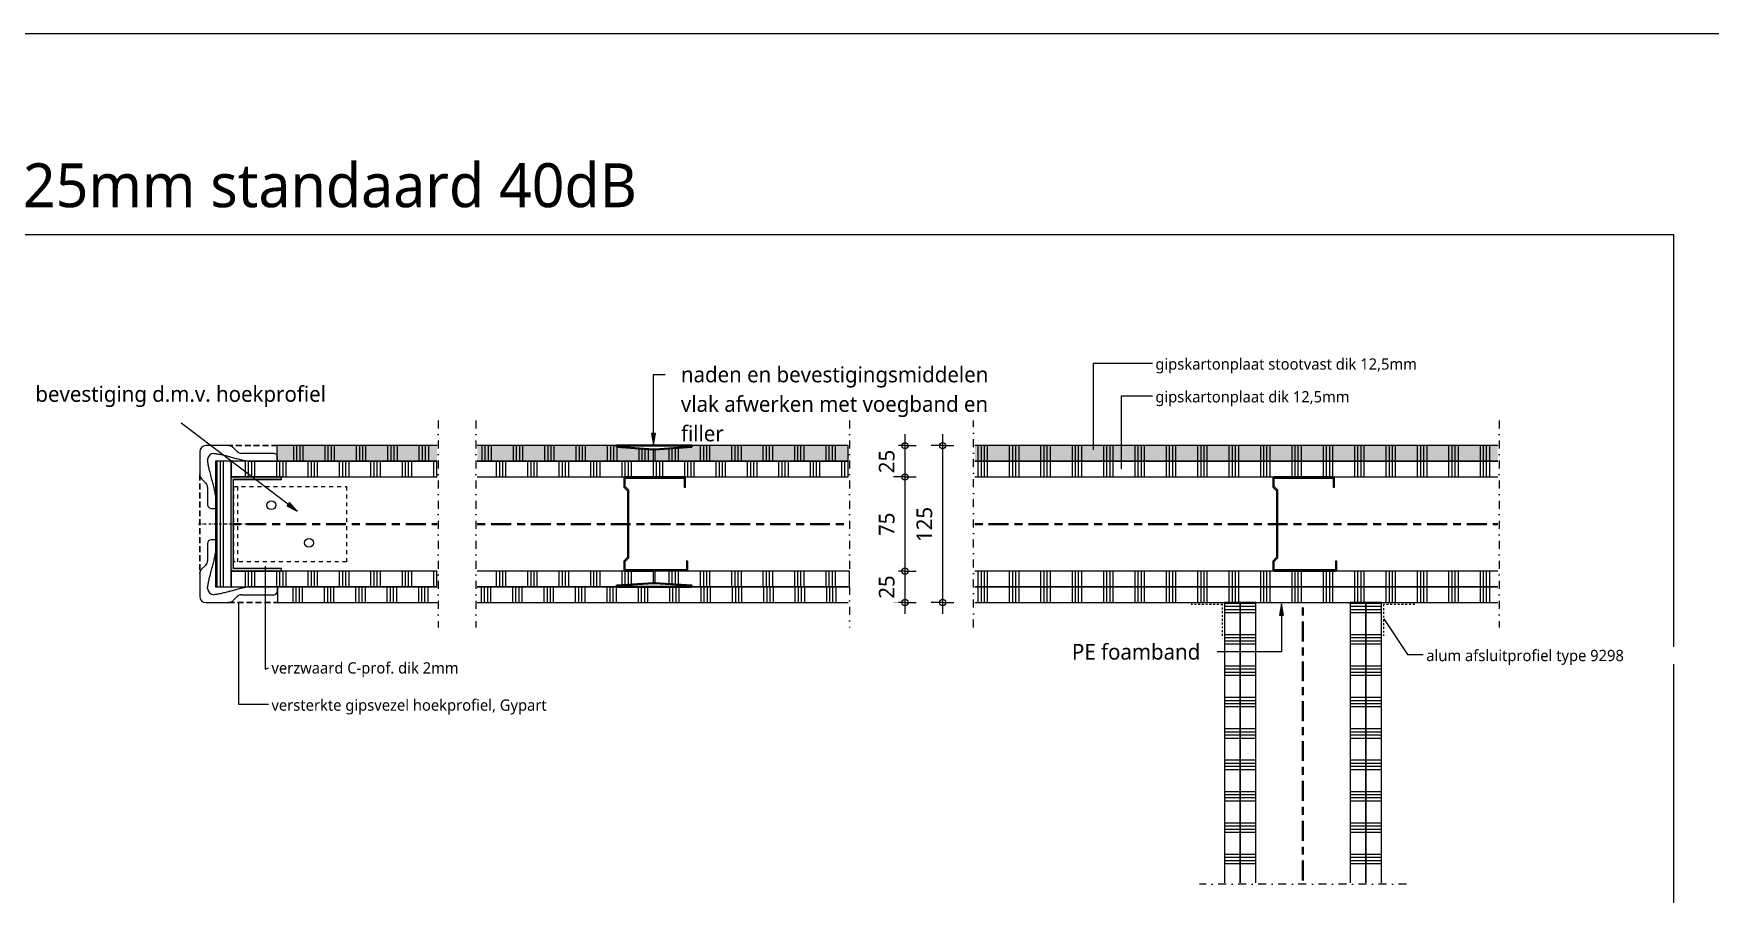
# Model space of a CAD drawing. Header units: millimetres. Extents: x -617 to 12931, y -7813 to -1363.
# Drawn here: x 154 to 1490, y -2049 to -1363 of the extents above; entities that cross this region are included whole.
import ezdxf

# ---------------------------------------------------------------- set-up
doc = ezdxf.new("R2010")
doc.units = ezdxf.units.MM
for name, pattern in [('Center', [31.75, 6.35, -4.7625, 15.875, -4.7625]), ('Dash', [6.35, 3.175, -3.175]), ('Dash dot', [15.875, 6.35, -4.7625, 0, -4.7625]), ('Hidden', [7.14375, 4.7625, -2.38125]), ('Streep 1_5', [3, 1.5, -1.5]), ('Streep-stip _ detail', [4, 2, -1, 0, -1])]:
    doc.linetypes.add(name, pattern=pattern)
for name, color, linetype, lineweight in [('A-ANNO-DIMS', 211, 'Continuous', 13), ('A-ANNO-DIMS-5', 211, 'Continuous', 13), ('A-ANNO-IDEN', 131, 'Continuous', 18), ('A-DETL', 90, 'Continuous', 13), ('A-DETL-CNTR', 5, 'Center', 35), ('A-DETL-GENF', 92, 'Continuous', 18), ('A-DETL-HDLN', 90, 'Hidden', 25), ('G-ANNO-TEXT', 231, 'Continuous', 13)]:
    doc.layers.add(name, color=color, linetype=linetype, lineweight=lineweight)
doc.styles.add('Segoe UI_2', font='segoeui.ttf', dxfattribs={"height": 9})
doc.styles.add('Segoe UI_3', font='segoeui.ttf', dxfattribs={"height": 12.5})
doc.styles.add('Segoe UI_6', font='segoeui.ttf', dxfattribs={"height": 35})
doc.dimstyles.new('2_5_mm', dxfattribs={"dimscale": 304.8, "dimtxt": 13.092049, "dimasz": 0.016404, "dimexe": 0.029528, "dimexo": 0.0625, "dimgap": 0.014764, "dimtad": 1, "dimdec": 0, "dimzin": 0, "dimdsep": 46, "dimtxsty": 'Segoe UI_3', "dimblk1": 'DOTBLANK', "dimblk2": 'DOTBLANK', "dimsah": 1, "dimcen": 0.09, "dimdle": 0.029528, "dimazin": 0, "dimtfac": 1, "dimtdec": 4, "dimtix": 1, "dimtmove": 0, "dimatfit": 3, "dimfxl": 0.029528, "dimfxlon": 1, "dimtvp": 1, "dimtfill": 1, "dimtolj": 1, "dimtzin": 0, "dimarcsym": 2})

# ---------------------------------------------------------------- blocks, each defined once
blk = doc.blocks.new('40  gipsplaat - D12_5-2957433-22_1 Principedetails metalstud')
at = {"layer": 'A-DETL-GENF', "lineweight": 13}
h = blk.add_hatch(dxfattribs=at)
h.set_pattern_fill('FP_4', color=256, style=0, pattern_type=2)
h.set_pattern_definition([(90, (-301.81, 1716.425), (-25, 1e-15), []), (90, (-299.31, 1716.425), (-25, 1e-15), []), (90, (-296.81, 1716.425), (-25, 1e-15), []), (90, (-294.31, 1716.425), (-25, 1e-15), [])])
h.paths.add_polyline_path([(0, 0), (164, 0), (164, 12.5), (0, 12.5), (0, 10.9)])
h.paths.add_polyline_path([(196, 0), (491.5, 0), (491.5, 12.5), (196, 12.5), (196, 10.9)])
at = {"layer": 'A-DETL-GENF'}
for p, q in [((14.4, 12.5), (0, 12.5)), ((0, 12.5), (0, 0)), ((14.4, 12.5), (0, 12.5)), ((0, 0), (1, 0)), ((0, 0), (1, 0)), ((1, 0), (40, 0)), ((36.5, 12.5), (14.4, 12.5)), ((36.5, 12.5), (14.4, 12.5)), ((37, 12.5), (36.5, 12.5)), ((164, 12.5), (37, 12.5)), ((40, 0), (164, 0)), ((40, 0), (164, 0)), ((336.5, 12.5), (196, 12.5)), ((196, 0), (313.7, 0)), ((196, 0), (313.7, 0)), ((313.7, 0), (352.7, 0)), ((337.5, 12.5), (336.5, 12.5)), ((337.5, 12.5), (336.5, 12.5)), ((491.4, 12.5), (337.5, 12.5)), ((352.7, 0), (360.7, 0)), ((360.7, 0), (491.5, 0)), ((360.7, 0), (491.5, 0)), ((491.5, 12.5), (491.4, 12.5)), ((491.5, 12.5), (491.4, 12.5))]:
    blk.add_line(p, q, dxfattribs=at)
blk = doc.blocks.new('40  gipsplaat - stootvast D12_5-2957434-22_1 Principedetails metalstud')
at = {"layer": 'A-DETL-GENF'}
h = blk.add_hatch(color=256, dxfattribs=at)
h.paths.add_polyline_path([(0, 0), (127.5, 0), (127.5, 12.5), (0, 12.5)])
h.paths.add_polyline_path([(159.5, 0), (300, 0), (300, 9.5), (270.5, 11.5), (270.5, 12.5), (159.5, 12.5), (159.5, 9.5)])
at = {"layer": 'A-DETL-GENF', "lineweight": 13}
h = blk.add_hatch(dxfattribs=at)
h.set_pattern_fill('FP_5', color=256, style=0, pattern_type=2)
h.set_pattern_definition([(90, (-338.31, 1703.925), (-25, 1e-15), []), (90, (-335.81, 1703.925), (-25, 1e-15), []), (90, (-333.31, 1703.925), (-25, 1e-15), []), (90, (-330.81, 1703.925), (-25, 1e-15), [])])
h.paths.add_polyline_path([(0, 0), (127.5, 0), (127.5, 12.5), (0, 12.5)])
h.paths.add_polyline_path([(159.5, 0), (300, 0), (300, 9.5), (270.5, 11.5), (270.5, 12.5), (159.5, 12.5), (159.5, 9.5)])
at = {"layer": 'A-DETL-GENF'}
for p, q in [((127.5, 12.5), (0, 12.5)), ((0, 12.5), (0, 4.9)), ((127.5, 12.5), (0, 12.5)), ((0, 12.5), (0, 4.9)), ((0, 4.9), (0, 0)), ((0, 4.9), (0, 0)), ((0, 0), (0.5, 0)), ((0, 0), (0.5, 0)), ((0.5, 0), (127.5, 0)), ((0.5, 0), (127.5, 0)), ((270.5, 12.5), (159.5, 12.5)), ((270.5, 12.5), (159.5, 12.5)), ((159.5, 0), (300, 0)), ((159.5, 0), (300, 0)), ((300, 0), (300, 9.5)), ((300, 0), (300, 9.5))]:
    blk.add_line(p, q, dxfattribs=at)
blk = doc.blocks.new('40  gipsplaat - D12_5-2957435-22_1 Principedetails metalstud')
at = {"layer": 'A-DETL-GENF', "lineweight": 13}
h = blk.add_hatch(dxfattribs=at)
h.set_pattern_fill('FP_6', color=256, style=0, pattern_type=2)
h.set_pattern_definition([(90, (-301.81, 1791.425), (-25, 1e-15), []), (90, (-299.31, 1791.425), (-25, 1e-15), []), (90, (-296.81, 1791.425), (-25, 1e-15), []), (90, (-294.31, 1791.425), (-25, 1e-15), [])])
h.paths.add_polyline_path([(0, -12.5), (164, -12.5), (164, 0), (0, 0)])
h.paths.add_polyline_path([(196, -12.5), (307, -12.5), (307, -11.5), (336.5, -9.5), (336.5, 0), (196, 0)])
at = {"layer": 'A-DETL-GENF'}
for p, q in [((1, 0), (0, 0)), ((0, 0), (0, -12.5)), ((1, 0), (0, 0)), ((40, 0), (1, 0)), ((164, 0), (40, 0)), ((164, 0), (40, 0)), ((313.7, 0), (196, 0)), ((313.7, 0), (196, 0)), ((336.5, 0), (313.7, 0)), ((336.5, -9.5), (336.5, 0)), ((336.5, -9.5), (336.5, 0)), ((0, -12.5), (14.4, -12.5)), ((0, -12.5), (14.4, -12.5)), ((14.4, -12.5), (37, -12.5)), ((14.4, -12.5), (37, -12.5)), ((37, -12.5), (164, -12.5)), ((196, -12.5), (307, -12.5)), ((307, -12.5), (336.5, -12.5))]:
    blk.add_line(p, q, dxfattribs=at)
blk = doc.blocks.new('40  gipsplaat - D12_5-2957436-22_1 Principedetails metalstud')
at = {"layer": 'A-DETL-GENF', "lineweight": 13}
h = blk.add_hatch(dxfattribs=at)
h.set_pattern_fill('FP_7', color=256, style=0, pattern_type=2)
h.set_pattern_definition([(90, (-338.81, 1803.925), (-25, 1e-15), []), (90, (-336.31, 1803.925), (-25, 1e-15), []), (90, (-333.81, 1803.925), (-25, 1e-15), []), (90, (-331.31, 1803.925), (-25, 1e-15), [])])
h.paths.add_polyline_path([(0, -12.5), (127, -12.5), (127, 0), (0, 0)])
h.paths.add_polyline_path([(159, -12.5), (454.5, -12.5), (454.5, 0), (159, 0)])
at = {"layer": 'A-DETL-GENF'}
for p, q in [((127, 0), (0, 0)), ((0, 0), (0, -3.3)), ((127, 0), (0, 0)), ((0, 0), (0, -3.3)), ((270, 0), (159, 0)), ((270, 0), (159, 0)), ((300.5, 0), (270, 0)), ((330, 0), (300.5, 0)), ((454.5, 0), (330, 0)), ((0, -3.3), (0, -12.5)), ((0, -3.3), (0, -12.5)), ((0, -12.5), (127, -12.5)), ((0, -12.5), (127, -12.5)), ((159, -12.5), (454.5, -12.5)), ((159, -12.5), (454.5, -12.5))]:
    blk.add_line(p, q, dxfattribs=at)
blk = doc.blocks.new('22 verzwaard metalstud profiel - 75 mm-2059195-22_1 Principedetails metalstud')
at = {"layer": 'A-DETL-GENF'}
blk.add_hatch(color=256, dxfattribs=at).paths.add_polyline_path([(-37.5, -1), (-37.5, -40), (-35.5, -40), (-35.5, -2), (35.5, -2), (35.5, -40), (37.5, -40), (37.5, -1), (36.5, 0), (-36.5, 0)])
for p, q in [((-36.5, 0), (-37.5, -1)), ((-37.5, -1), (-36.5, 0)), ((37.5, -1), (36.5, 0)), ((-37.5, -1), (-37.5, -40)), ((-37.5, -40), (-37.5, -1)), ((-35.5, -2), (35.5, -2)), ((-35.5, -40), (-35.5, -2)), ((-35.5, -40), (-35.5, -2)), ((-35.5, -2), (35.5, -2)), ((35.5, -2), (35.5, -40)), ((35.5, -40), (35.5, -2)), ((37.5, -1), (36.5, 0)), ((37.5, -40), (37.5, -1)), ((37.5, -40), (37.5, -1)), ((-37.5, -40), (-35.5, -40)), ((-37.5, -40), (-35.5, -40)), ((35.5, -40), (37.5, -40)), ((35.5, -40), (37.5, -40))]:
    blk.add_line(p, q, dxfattribs=at)
blk = doc.blocks.new('40  gipsplaat - D12_5-2957443-22_1 Principedetails metalstud')
at = {"layer": 'A-DETL-GENF', "lineweight": 13}
h = blk.add_hatch(dxfattribs=at)
h.set_pattern_fill('FP_16', color=256, style=0, pattern_type=2)
h.set_pattern_definition([(90, (-893.13, 1716.425), (-25, 1e-15), []), (90, (-890.63, 1716.425), (-25, 1e-15), []), (90, (-888.13, 1716.425), (-25, 1e-15), []), (90, (-885.63, 1716.425), (-25, 1e-15), [])])
h.paths.add_polyline_path([(1, 0), (417.7, 0), (417.7, 12.5), (1, 12.5)])
at = {"layer": 'A-DETL-GENF'}
for p, q in [((417.7, 12.5), (1, 12.5)), ((1, 0), (239.4, 0)), ((1, 0), (239.4, 0)), ((239.4, 0), (278.4, 0)), ((278.4, 0), (286.4, 0)), ((286.4, 0), (417.7, 0)), ((286.4, 0), (417.7, 0))]:
    blk.add_line(p, q, dxfattribs=at)
blk = doc.blocks.new('40  gipsplaat - stootvast D12_5-2957444-22_1 Principedetails metalstud')
at = {"layer": 'A-DETL-GENF'}
blk.add_hatch(color=256, dxfattribs=at).paths.add_polyline_path([(1, 0), (417.7, 0), (417.7, 12.5), (1, 12.5)])
at = {"layer": 'A-DETL-GENF', "lineweight": 13}
h = blk.add_hatch(dxfattribs=at)
h.set_pattern_fill('FP_17', color=256, style=0, pattern_type=2)
h.set_pattern_definition([(90, (-893.13, 1703.925), (-25, 1e-15), []), (90, (-890.63, 1703.925), (-25, 1e-15), []), (90, (-888.13, 1703.925), (-25, 1e-15), []), (90, (-885.63, 1703.925), (-25, 1e-15), [])])
h.paths.add_polyline_path([(1, 0), (417.7, 0), (417.7, 12.5), (1, 12.5)])
at = {"layer": 'A-DETL-GENF'}
for p, q in [((417.7, 12.5), (1, 12.5)), ((417.7, 12.5), (1, 12.5)), ((1, 0), (417.7, 0)), ((1, 0), (417.7, 0))]:
    blk.add_line(p, q, dxfattribs=at)
blk = doc.blocks.new('40  gipsplaat - D12_5-V6-22_1 Principedetails metalstud')
at = {"layer": 'A-DETL-GENF', "lineweight": 13}
h = blk.add_hatch(dxfattribs=at)
h.set_pattern_fill('FP_18', color=256, style=0, pattern_type=2)
h.set_pattern_definition([(90, (-893.13, 1803.925), (-25, 1e-15), []), (90, (-890.63, 1803.925), (-25, 1e-15), []), (90, (-888.13, 1803.925), (-25, 1e-15), []), (90, (-885.63, 1803.925), (-25, 1e-15), [])])
h.paths.add_polyline_path([(251.8, 0), (417.7, 0), (417.7, 12.5), (1, 12.5), (1, 0), (239.4, 0)])
at = {"layer": 'A-DETL-GENF'}
for p, q in [((239.4, 12.5), (1, 12.5)), ((239.4, 12.5), (1, 12.5)), ((1, 0), (417.7, 0)), ((278.4, 12.5), (239.4, 12.5)), ((288.4, 12.5), (278.4, 12.5)), ((417.7, 12.5), (288.4, 12.5)), ((417.7, 12.5), (288.4, 12.5))]:
    blk.add_line(p, q, dxfattribs=at)
blk = doc.blocks.new('40  gipsplaat - D12_5-V7-22_1 Principedetails metalstud')
at = {"layer": 'A-DETL-GENF', "lineweight": 13}
h = blk.add_hatch(dxfattribs=at)
h.set_pattern_fill('FP_19', color=256, style=0, pattern_type=2)
h.set_pattern_definition([(90, (-893.13, 1816.425), (-25, 1e-15), []), (90, (-890.63, 1816.425), (-25, 1e-15), []), (90, (-888.13, 1816.425), (-25, 1e-15), []), (90, (-885.63, 1816.425), (-25, 1e-15), [])])
h.paths.add_polyline_path([(1, 0), (417.7, 0), (417.7, 12.5), (1, 12.5)])
at = {"layer": 'A-DETL-GENF'}
for p, q in [((417.7, 12.5), (1, 12.5)), ((417.7, 12.5), (1, 12.5)), ((1, 0), (199.9, 0)), ((1, 0), (199.9, 0)), ((199.9, 0), (224.9, 0)), ((224.9, 0), (299.9, 0)), ((224.9, 0), (299.9, 0)), ((299.9, 0), (324.9, 0)), ((324.9, 0), (417.7, 0)), ((324.9, 0), (417.7, 0))]:
    blk.add_line(p, q, dxfattribs=at)
blk = doc.blocks.new('22 metalstud profiel - 75 mm vert-4394541-22_1 Principedetails metalstud')
at = {"layer": 'A-DETL-GENF'}
blk.add_hatch(color=256, dxfattribs=at).paths.add_polyline_path([(29.5, 0), (26.5, -3), (-26.5, -3), (-29.5, 0), (-36.5, 0), (-37.5, -1), (-37.5, -50), (-36.5, -51), (-29.5, -51), (-29.5, -50), (-36.5, -50), (-36.5, -1), (-29.9, -1), (-26.9, -4), (26.9, -4), (29.9, -1), (36.5, -1), (36.5, -48), (29.5, -48), (29.5, -49), (36.5, -49), (37.5, -48), (37.5, -1), (36.5, 0)])
for p, q in [((-36.5, 0), (-37.5, -1)), ((-29.5, 0), (-36.5, 0)), ((-26.5, -3), (-29.5, 0)), ((29.5, 0), (26.5, -3)), ((36.5, 0), (29.5, 0)), ((37.5, -1), (36.5, 0)), ((-37.5, -1), (-37.5, -50)), ((-36.5, -50), (-36.5, -1)), ((-36.5, -1), (-29.9, -1)), ((-29.9, -1), (-26.9, -4)), ((-26.9, -4), (26.9, -4)), ((26.5, -3), (-26.5, -3)), ((26.9, -4), (29.9, -1)), ((29.9, -1), (36.5, -1)), ((36.5, -1), (36.5, -48)), ((37.5, -48), (37.5, -1)), ((-37.5, -50), (-36.5, -51)), ((-29.5, -50), (-36.5, -50)), ((-36.5, -51), (-29.5, -51)), ((-29.5, -51), (-29.5, -50)), ((36.5, -48), (29.5, -48)), ((29.5, -48), (29.5, -49)), ((29.5, -49), (36.5, -49)), ((36.5, -49), (37.5, -48))]:
    blk.add_line(p, q, dxfattribs=at)
blk = doc.blocks.new('40  gipsplaat - D12_5-2957445-22_1 Principedetails metalstud')
at = {"layer": 'A-DETL-GENF', "lineweight": 13}
h = blk.add_hatch(dxfattribs=at)
h.set_pattern_fill('FP_20', color=256, style=0, pattern_type=2)
h.set_pattern_definition([(270, (2050.65, 1215.56), (25, 1e-15), []), (270, (2053.15, 1215.56), (25, 1e-15), []), (270, (2055.65, 1215.56), (25, 1e-15), []), (270, (2058.15, 1215.56), (25, 1e-15), [])])
h.paths.add_polyline_path([(1, 0), (224.2, 0), (224.2, 12.5), (1, 12.5)])
at = {"layer": 'A-DETL-GENF'}
for p, q in [((224.2, 12.5), (1, 12.5)), ((224.2, 12.5), (1, 12.5)), ((1, 0), (224.2, 0)), ((224.2, 0), (224.2, 12.5)), ((224.2, 0), (224.2, 12.5))]:
    blk.add_line(p, q, dxfattribs=at)
blk = doc.blocks.new('40  gipsplaat - D12_5-V8-22_1 Principedetails metalstud')
at = {"layer": 'A-DETL-GENF', "lineweight": 13}
h = blk.add_hatch(dxfattribs=at)
h.set_pattern_fill('FP_21', color=256, style=0, pattern_type=2)
h.set_pattern_definition([(270, (2050.65, 1228.06), (25, 1e-15), []), (270, (2053.15, 1228.06), (25, 1e-15), []), (270, (2055.65, 1228.06), (25, 1e-15), []), (270, (2058.15, 1228.06), (25, 1e-15), [])])
h.paths.add_polyline_path([(1, 0), (224.2, 0), (224.2, 12.5), (1, 12.5)])
at = {"layer": 'A-DETL-GENF'}
for p, q in [((224.2, 12.5), (1, 12.5)), ((224.2, 12.5), (1, 12.5)), ((1, 0), (224.2, 0)), ((1, 0), (224.2, 0)), ((224.2, 0), (224.2, 12.5)), ((224.2, 0), (224.2, 12.5))]:
    blk.add_line(p, q, dxfattribs=at)
blk = doc.blocks.new('40  gipsplaat - D12_5-2957446-22_1 Principedetails metalstud')
at = {"layer": 'A-DETL-GENF', "lineweight": 13}
h = blk.add_hatch(dxfattribs=at)
h.set_pattern_fill('FP_22', color=256, style=0, pattern_type=2)
h.set_pattern_definition([(270, (2050.65, 1115.56), (25, 1e-15), []), (270, (2053.15, 1115.56), (25, 1e-15), []), (270, (2055.65, 1115.56), (25, 1e-15), []), (270, (2058.15, 1115.56), (25, 1e-15), [])])
h.paths.add_polyline_path([(1, -12.5), (224.2, -12.5), (224.2, 0), (1, 0)])
at = {"layer": 'A-DETL-GENF'}
for p, q in [((224.2, 0), (1, 0)), ((224.2, -12.5), (224.2, 0)), ((224.2, -12.5), (224.2, 0)), ((1, -12.5), (224.2, -12.5)), ((1, -12.5), (224.2, -12.5))]:
    blk.add_line(p, q, dxfattribs=at)
blk = doc.blocks.new('40  gipsplaat - D12_5-V9-22_1 Principedetails metalstud')
at = {"layer": 'A-DETL-GENF', "lineweight": 13}
h = blk.add_hatch(dxfattribs=at)
h.set_pattern_fill('FP_23', color=256, style=0, pattern_type=2)
h.set_pattern_definition([(270, (2050.65, 1103.06), (25, 1e-15), []), (270, (2053.15, 1103.06), (25, 1e-15), []), (270, (2055.65, 1103.06), (25, 1e-15), []), (270, (2058.15, 1103.06), (25, 1e-15), [])])
h.paths.add_polyline_path([(1, -12.5), (224.2, -12.5), (224.2, 0), (1, 0)])
at = {"layer": 'A-DETL-GENF'}
for p, q in [((224.2, 0), (1, 0)), ((224.2, 0), (1, 0)), ((224.2, -12.5), (224.2, 0)), ((224.2, -12.5), (224.2, 0)), ((1, -12.5), (224.2, -12.5)), ((1, -12.5), (224.2, -12.5))]:
    blk.add_line(p, q, dxfattribs=at)
blk = doc.blocks.new('22 metalstud profiel - 75 mm vert-V10-22_1 Principedetails metalstud')
at = {"layer": 'A-DETL-GENF'}
blk.add_hatch(color=256, dxfattribs=at).paths.add_polyline_path([(-37.5, -50), (-36.5, -51), (-29.5, -51), (-29.5, -50), (-36.5, -50), (-36.5, -1), (-29.9, -1), (-26.9, -4), (26.9, -4), (29.9, -1), (36.5, -1), (36.5, -48), (29.5, -48), (29.5, -49), (36.5, -49), (37.5, -48), (37.5, -1), (36.5, 0), (29.5, 0), (26.5, -3), (-26.5, -3), (-29.5, 0), (-36.5, 0), (-37.5, -1), (-37.5, -24.8)])
for p, q in [((-36.5, 0), (-37.5, -1)), ((-29.5, 0), (-36.5, 0)), ((-26.5, -3), (-29.5, 0)), ((29.5, 0), (26.5, -3)), ((36.5, 0), (29.5, 0)), ((37.5, -1), (36.5, 0)), ((-37.5, -1), (-37.5, -24.8)), ((-36.5, -50), (-36.5, -1)), ((-36.5, -1), (-29.9, -1)), ((-29.9, -1), (-26.9, -4)), ((-26.9, -4), (26.9, -4)), ((26.5, -3), (-26.5, -3)), ((26.9, -4), (29.9, -1)), ((29.9, -1), (36.5, -1)), ((36.5, -1), (36.5, -48)), ((37.5, -48), (37.5, -1)), ((-37.5, -50), (-36.5, -51)), ((-29.5, -50), (-36.5, -50)), ((-36.5, -51), (-29.5, -51)), ((-29.5, -51), (-29.5, -50)), ((36.5, -48), (29.5, -48)), ((29.5, -48), (29.5, -49)), ((29.5, -49), (36.5, -49)), ((36.5, -49), (37.5, -48))]:
    blk.add_line(p, q, dxfattribs=at)
blk = doc.blocks.new('00 afbreeklijn 1 s l - Type 1-2338396-22_1 Principedetails metalstud')
at = {"layer": 'A-DETL-GENF', "linetype": 'Dash dot'}
for p, q in [((12.5, 0), (-20, 0)), ((145, 0), (25, 0))]:
    blk.add_line(p, q, dxfattribs=at)
blk = doc.blocks.new('00 afbreeklijn 1 s l - Type 1-V18-22_1 Principedetails metalstud')
at = {"layer": 'A-DETL-GENF', "linetype": 'Dash dot'}
blk.add_line((145, 0), (-20, 0), dxfattribs=at)
blk = doc.blocks.new('22  gyproc gypart hoekprofiel - 22 DI gyproc gypart hoekprofiel s e-2058266-22_1 Principedetails metalstud')
at = {"layer": 'A-DETL-GENF'}
for p, q in [((-12.5, 7.5), (-12.5, -10.4)), ((10.4, 12.5), (-7.5, 12.5)), ((17.3, 7.7), (14, 11)), ((46.5, 6.3), (20.8, 6.3)), ((26.9, 0), (49.5, 0)), ((49.5, 0), (49.5, 3.3)), ((-11, -14), (-7.7, -17.3)), ((-6.2, -20.8), (-6.2, -34.5)), ((-3.2, -37.5), (0, -37.5))]:
    blk.add_line(p, q, dxfattribs=at)
for centre, radius, start, end in [((-7.5, 7.5), 5, 90, 180), ((-1.2, 1.3), 5, 90, 180), ((10.4, 7.5), 5, 45, 90), ((20.8, 11.3), 5, 225, 270), ((46.5, 3.3), 3, 0, 90), ((-7.5, -10.4), 5, 180, 225), ((-11.2, -20.8), 5, 0, 45), ((-3.2, -34.5), 3, 180, 270)]:
    blk.add_arc(centre, radius, start, end, dxfattribs=at)
for points, knots in [([(0, -26.9), (-0.2, -25.6), (-0.7, -22.9), (-1.4, -19.7), (-2.1, -17.1), (-2.6, -15.3), (-3.1, -13.5), (-3.5, -12), (-3.8, -10.8), (-4.1, -9.6), (-4.5, -8.2), (-4.9, -6.5), (-5.3, -4.9), (-5.6, -3.3), (-6, -1.2), (-6.2, 0.3), (-6.2, 1.3)], [0, 0, 0, 0, 0.125, 0.25, 0.3125, 0.375, 0.4375, 0.5, 0.53125, 0.5625, 0.625, 0.6875, 0.75, 0.8125, 0.875, 1, 1, 1, 1]), ([(-1.2, 6.3), (-0.3, 6.2), (1.2, 6), (3.3, 5.6), (4.9, 5.3), (6.5, 4.9), (8.2, 4.5), (9.6, 4.1), (10.8, 3.8), (12, 3.5), (13.5, 3.1), (15.3, 2.6), (17.1, 2.1), (19.7, 1.4), (22.9, 0.7), (25.6, 0.2), (26.9, 0)], [0, 0, 0, 0, 0.125, 0.1875, 0.25, 0.3125, 0.375, 0.4375, 0.46875, 0.5, 0.5625, 0.625, 0.6875, 0.75, 0.875, 1, 1, 1, 1])]:
    blk.add_open_spline(points, degree=3, knots=knots, dxfattribs=at)
blk = doc.blocks.new('22  gyproc gypart hoekprofiel - 22 DI gyproc gypart hoekprofiel s e-4393004-22_1 Principedetails metalstud')
at = {"layer": 'A-DETL-GENF'}
for p, q in [((-6.3, 34.5), (-6.3, 20.8)), ((0, 37.5), (-3.3, 37.5)), ((-7.7, 17.3), (-11, 14)), ((-12.5, 10.4), (-12.5, -7.5)), ((49.5, 0), (26.9, 0)), ((49.5, -3.3), (49.5, 0)), ((-7.5, -12.5), (10.4, -12.5)), ((14, -11), (17.3, -7.7)), ((20.8, -6.3), (46.5, -6.3))]:
    blk.add_line(p, q, dxfattribs=at)
for centre, radius, start, end in [((-3.3, 34.5), 3, 90, 180), ((-7.5, 10.4), 5, 135, 180), ((-11.3, 20.8), 5, 315, 360), ((-7.5, -7.5), 5, 180, 270), ((-1.3, -1.3), 5, 180, 270), ((10.4, -7.5), 5, 270, 315), ((20.8, -11.3), 5, 90, 135), ((46.5, -3.3), 3, 270, 0)]:
    blk.add_arc(centre, radius, start, end, dxfattribs=at)
for points, knots in [([(-6.3, -1.3), (-6.2, -0.3), (-6, 1.2), (-5.6, 3.3), (-5.3, 4.9), (-4.9, 6.5), (-4.5, 8.2), (-4.1, 9.6), (-3.8, 10.8), (-3.5, 12), (-3.1, 13.5), (-2.6, 15.3), (-2.1, 17.1), (-1.4, 19.7), (-0.7, 22.9), (-0.2, 25.6), (0, 26.9)], [0, 0, 0, 0, 0.125, 0.1875, 0.25, 0.3125, 0.375, 0.4375, 0.46875, 0.5, 0.5625, 0.625, 0.6875, 0.75, 0.875, 1, 1, 1, 1]), ([(26.9, 0), (25.6, -0.2), (22.9, -0.7), (19.7, -1.4), (17.1, -2.1), (15.3, -2.6), (13.5, -3.1), (12, -3.5), (10.8, -3.8), (9.6, -4.1), (8.2, -4.5), (6.5, -4.9), (4.9, -5.3), (3.3, -5.6), (1.2, -6), (-0.3, -6.2), (-1.3, -6.3)], [0, 0, 0, 0, 0.125, 0.25, 0.3125, 0.375, 0.4375, 0.5, 0.53125, 0.5625, 0.625, 0.6875, 0.75, 0.8125, 0.875, 1, 1, 1, 1])]:
    blk.add_open_spline(points, degree=3, knots=knots, dxfattribs=at)
blk = doc.blocks.new('40  gipsplaat - D12_5-2957452-22_1 Principedetails metalstud')
at = {"layer": 'A-DETL-GENF', "lineweight": 13}
h = blk.add_hatch(dxfattribs=at)
h.set_pattern_fill('FP_36', color=256, style=0, pattern_type=2)
h.set_pattern_definition([(0, (1803.925, 301.81), (0, 25), []), (0, (1803.925, 299.31), (0, 25), []), (0, (1803.925, 296.81), (0, 25), []), (0, (1803.925, 294.31), (0, 25), [])])
h.paths.add_polyline_path([(0, 0), (100, 0), (100, 12.5), (0, 12.5), (0, 9)])
at = {"layer": 'A-DETL-GENF'}
for p, q in [((100, 12.5), (0, 12.5)), ((0, 12.5), (0, 0)), ((100, 12.5), (0, 12.5)), ((0, 12.5), (0, 0)), ((0, 0), (100, 0)), ((0, 0), (100, 0)), ((100, 0), (100, 12.5)), ((100, 0), (100, 12.5))]:
    blk.add_line(p, q, dxfattribs=at)
blk = doc.blocks.new('40  gipsplaat - stootvast D12_5-2957453-22_1 Principedetails metalstud')
at = {"layer": 'A-DETL-GENF'}
blk.add_hatch(color=256, dxfattribs=at).paths.add_polyline_path([(153.9, 0), (153.9, 12.5), (29.5, 12.5), (29.5, 11.5), (0, 9.5), (0, 0), (35.5, 0)])
at = {"layer": 'A-DETL-GENF', "lineweight": 13}
h = blk.add_hatch(dxfattribs=at)
h.set_pattern_fill('FP_37', color=256, style=0, pattern_type=2)
h.set_pattern_definition([(90, (-639.31, 1703.925), (-25, 1e-15), []), (90, (-636.81, 1703.925), (-25, 1e-15), []), (90, (-634.31, 1703.925), (-25, 1e-15), []), (90, (-631.81, 1703.925), (-25, 1e-15), [])])
h.paths.add_polyline_path([(153.9, 0), (153.9, 12.5), (29.5, 12.5), (29.5, 11.5), (0, 9.5), (0, 0), (35.5, 0)])
at = {"layer": 'A-DETL-GENF'}
for p, q in [((0, 9.5), (0, 0)), ((0, 9.5), (0, 0)), ((0, 0), (153.9, 0)), ((0, 0), (153.9, 0)), ((153.9, 12.5), (29.5, 12.5)), ((153.9, 12.5), (29.5, 12.5)), ((153.9, 0), (153.9, 12.5)), ((153.9, 0), (153.9, 12.5))]:
    blk.add_line(p, q, dxfattribs=at)
blk = doc.blocks.new('40  gipsplaat - D12_5-2957454-22_1 Principedetails metalstud')
at = {"layer": 'A-DETL-GENF', "lineweight": 13}
h = blk.add_hatch(dxfattribs=at)
h.set_pattern_fill('FP_38', color=256, style=0, pattern_type=2)
h.set_pattern_definition([(90, (-639.31, 1803.925), (-25, 1e-15), []), (90, (-636.81, 1803.925), (-25, 1e-15), []), (90, (-634.31, 1803.925), (-25, 1e-15), []), (90, (-631.81, 1803.925), (-25, 1e-15), [])])
h.paths.add_polyline_path([(29.5, 0), (155, 0), (155, 12.5), (0, 12.5), (0, 3), (29.5, 1)])
at = {"layer": 'A-DETL-GENF'}
for p, q in [((155, 12.5), (0, 12.5)), ((0, 12.5), (0, 3)), ((155, 12.5), (0, 12.5)), ((0, 12.5), (0, 3)), ((29.5, 0), (155, 0)), ((29.5, 0), (155, 0)), ((155, 0), (155, 12.5)), ((155, 0), (155, 12.5))]:
    blk.add_line(p, q, dxfattribs=at)
blk = doc.blocks.new('30 L-anker plat a e - 90x60-4462557-22_1 Principedetails metalstud')
at = {"layer": 'A-DETL-GENF', "linetype": 'Streep-stip _ detail', "lineweight": 13}
blk.add_line((5, -15), (5, 30), dxfattribs=at)
at = {"layer": 'A-DETL-GENF', "linetype": 'Dash'}
for p, q in [((-25, -90), (-25, 0)), ((35, 0), (-25, 0)), ((35, 0), (35, -90)), ((35, -3), (-25, -3)), ((35, -90), (-25, -90))]:
    blk.add_line(p, q, dxfattribs=at)
at = {"layer": 'A-DETL-GENF', "lineweight": 13}
for centre in [(20, -30), (-10, -60)]:
    blk.add_circle(centre, 3.5, dxfattribs=at)
blk = doc.blocks.new('42 voegband - 42 DI voegband s e-2057820-22_1 Principedetails metalstud')
at = {"layer": 'A-DETL-GENF', "linetype": 'Streep 1_5'}
for p, q in [((-1.5, -1.5), (-26.5, -1.5)), ((-1.5, -26.5), (-1.5, -1.5))]:
    blk.add_line(p, q, dxfattribs=at)
blk = doc.blocks.new('00 afbreeklijn 1 s l - Type 1-2338395-22_1 Principedetails metalstud')
at = {"layer": 'A-DETL-GENF', "linetype": 'Dash dot'}
for p, q in [((145, 0), (-20, 0)), ((145, -30), (-20, -30))]:
    blk.add_line(p, q, dxfattribs=at)
blk = doc.blocks.new('DIMBLOCK5-22_1 Principedetails metalstud')
at = {"layer": 'A-ANNO-DIMS-5'}
for p, q in [((848.5, -1682.4), (848.5, -1716.4)), ((848.5, -1691.4), (839.5, -1691.4)), ((848.5, -1691.4), (857.5, -1691.4)), ((848.5, -1716.4), (839.5, -1716.4)), ((848.5, -1716.4), (857.5, -1716.4))]:
    blk.add_line(p, q, dxfattribs=at)
for centre in [(848.5, -1691.4), (848.5, -1716.4)]:
    blk.add_circle(centre, 2.5, dxfattribs=at)
at = {"layer": 'A-ANNO-DIMS-5', "color": 0, "insert": (827.7, -1713.4), "char_height": 12.5, "width": 22.852, "attachment_point": 1, "rotation": 90, "line_spacing_factor": 1.142579, "style": 'Segoe UI_3', "bg_fill": 3, "box_fill_scale": 1.25, "bg_fill_color": 9, "bg_fill_true_color": 13158600, "bg_fill_transparency": 0}
blk.add_mtext('25', dxfattribs=at)
blk = doc.blocks.new('_DotBlank')
at = {"color": 0, "linetype": 'ByBlock', "lineweight": -2}
blk.add_line((-0.5, 0), (-1, 0), dxfattribs=at)
blk.add_circle((0, 0), 0.5, dxfattribs=at)
blk = doc.blocks.new('DIMBLOCK6-22_1 Principedetails metalstud')
at = {"layer": 'A-ANNO-DIMS-5'}
for p, q in [((848.5, -1716.4), (839.5, -1716.4)), ((848.5, -1716.4), (848.5, -1791.4)), ((848.5, -1716.4), (857.5, -1716.4)), ((848.5, -1791.4), (839.5, -1791.4)), ((848.5, -1791.4), (857.5, -1791.4))]:
    blk.add_line(p, q, dxfattribs=at)
for centre in [(848.5, -1716.4), (848.5, -1791.4)]:
    blk.add_circle(centre, 2.5, dxfattribs=at)
at = {"layer": 'A-ANNO-DIMS-5', "color": 0, "insert": (827.7, -1763.4), "char_height": 12.5, "width": 22.852, "attachment_point": 1, "rotation": 90, "line_spacing_factor": 1.142579, "style": 'Segoe UI_3', "bg_fill": 3, "box_fill_scale": 1.25, "bg_fill_color": 9, "bg_fill_true_color": 13158600, "bg_fill_transparency": 0}
blk.add_mtext('75', dxfattribs=at)
blk = doc.blocks.new('DIMBLOCK7-22_1 Principedetails metalstud')
at = {"layer": 'A-ANNO-DIMS-5'}
for p, q in [((848.5, -1791.4), (839.5, -1791.4)), ((848.5, -1791.4), (848.5, -1825.4)), ((848.5, -1791.4), (857.5, -1791.4)), ((848.5, -1816.4), (839.5, -1816.4)), ((848.5, -1816.4), (857.5, -1816.4))]:
    blk.add_line(p, q, dxfattribs=at)
for centre in [(848.5, -1791.4), (848.5, -1816.4)]:
    blk.add_circle(centre, 2.5, dxfattribs=at)
at = {"layer": 'A-ANNO-DIMS-5', "color": 0, "insert": (827.7, -1813.4), "char_height": 12.5, "width": 22.852, "attachment_point": 1, "rotation": 90, "line_spacing_factor": 1.142579, "style": 'Segoe UI_3', "bg_fill": 3, "box_fill_scale": 1.25, "bg_fill_color": 9, "bg_fill_true_color": 13158600, "bg_fill_transparency": 0}
blk.add_mtext('25', dxfattribs=at)
blk = doc.blocks.new('DIMBLOCK8-22_1 Principedetails metalstud')
at = {"layer": 'A-ANNO-DIMS-5'}
for p, q in [((878.5, -1682.4), (878.5, -1825.4)), ((878.5, -1691.4), (869.5, -1691.4)), ((878.5, -1691.4), (887.5, -1691.4)), ((878.5, -1816.4), (869.5, -1816.4)), ((878.5, -1816.4), (887.5, -1816.4))]:
    blk.add_line(p, q, dxfattribs=at)
for centre in [(878.5, -1691.4), (878.5, -1816.4)]:
    blk.add_circle(centre, 2.5, dxfattribs=at)
at = {"layer": 'A-ANNO-DIMS-5', "color": 0, "insert": (857.7, -1768.2), "char_height": 12.5, "width": 34.277, "attachment_point": 1, "rotation": 90, "line_spacing_factor": 1.142579, "style": 'Segoe UI_3', "bg_fill": 3, "box_fill_scale": 1.25, "bg_fill_color": 9, "bg_fill_true_color": 13158600, "bg_fill_transparency": 0}
blk.add_mtext('125', dxfattribs=at)

msp = doc.modelspace()

# ---------------------------------------------------------------- hatches: boundary and pattern name
at = {"layer": 'G-ANNO-TEXT'}
for points in [[(648.3, -1690.8), (649.9, -1681.8), (646.7, -1681.8)], [(364.5, -1743.5), (358.2, -1736.8), (356.3, -1739.3)], [(1148.6, -1817.5), (1147, -1826.5), (1150.2, -1826.5)]]:
    msp.add_hatch(color=7, dxfattribs=at).paths.add_polyline_path(points)

# ---------------------------------------------------------------- linework, layer by layer
at = {"layer": 'A-ANNO-IDEN'}
for p, q in [((998.7, -1625.6), (1048, -1625.6)), ((998.7, -1694.7), (998.7, -1625.6)), ((1021.1, -1651.7), (1048, -1651.7)), ((1021.1, -1709.9), (1021.1, -1651.7)), ((338.8, -1787.5), (338.8, -1869.5)), ((317.8, -1816.4), (317.8, -1897.3)), ((1229.9, -1829.5), (1248.8, -1857.8)), ((338.8, -1869.5), (343.9, -1867.7)), ((1248.8, -1857.8), (1263.8, -1857.8)), ((317.8, -1897.3), (343.9, -1897.3))]:
    msp.add_line(p, q, dxfattribs=at)
at = {"layer": 'A-DETL', "lineweight": 18}
for p, q in [((-589.3, -1363.2), (3610.7, -1363.2)), ((-539.3, -1523.2), (1460.7, -1523.2)), ((1460.7, -1523.2), (1460.7, -2798.2))]:
    msp.add_line(p, q, dxfattribs=at)
at = {"layer": 'A-DETL', "lineweight": 35}
for p, q in [((678.8, -1691.4), (618.8, -1691.4)), ((618.8, -1691.4), (618.8, -1692.4)), ((618.8, -1692.4), (648.3, -1694.4)), ((648.3, -1694.4), (649.3, -1694.4)), ((649.3, -1694.4), (678.8, -1692.4)), ((678.8, -1692.4), (678.8, -1691.4)), ((648.3, -1800.9), (618.8, -1802.9)), ((618.8, -1802.9), (618.8, -1803.9)), ((649.3, -1800.9), (648.3, -1800.9)), ((678.8, -1802.9), (649.3, -1800.9)), ((678.8, -1803.9), (678.8, -1802.9)), ((618.8, -1803.9), (678.8, -1803.9))]:
    msp.add_line(p, q, dxfattribs=at)
at = {"layer": 'A-DETL-CNTR'}
for p, q in [((312.8, -1753.9), (475.8, -1753.9)), ((507.8, -1753.9), (803.3, -1753.9)), ((904.1, -1753.9), (1320.8, -1753.9)), ((1165.6, -1820.4), (1165.6, -2039.7))]:
    msp.add_line(p, q, dxfattribs=at)
at = {"layer": 'A-DETL-HDLN'}
for p, q in [((348.8, -1691.4), (309.7, -1691.4)), ((286.8, -1714.4), (286.8, -1793.5)), ((309.7, -1816.4), (348.8, -1816.4))]:
    msp.add_line(p, q, dxfattribs=at)
at = {"layer": 'G-ANNO-TEXT', "color": 250}
for p, q in [((648.3, -1634.8), (657.6, -1634.8)), ((648.3, -1690.8), (648.3, -1634.8)), ((364.5, -1743.5), (272, -1673.6)), ((649.9, -1681.8), (646.7, -1681.8)), ((646.7, -1681.8), (648.3, -1690.8)), ((648.3, -1690.8), (649.9, -1681.8)), ((358.2, -1736.8), (356.3, -1739.3)), ((356.3, -1739.3), (364.5, -1743.5)), ((364.5, -1743.5), (358.2, -1736.8)), ((1148.6, -1817.5), (1147, -1826.5)), ((1147, -1826.5), (1150.2, -1826.5)), ((1150.2, -1826.5), (1148.6, -1817.5)), ((1148.6, -1817.5), (1148.6, -1855.6)), ((1097.6, -1855.6), (1097.3, -1855.6)), ((1148.6, -1855.6), (1097.6, -1855.6))]:
    msp.add_line(p, q, dxfattribs=at)

# ---------------------------------------------------------------- block references
at = {"layer": 'A-DETL-GENF', "linetype": 'Dash dot'}
for name, p, rotation in [('00 afbreeklijn 1 s l - Type 1-2338395-22_1 Principedetails metalstud', (476.8, -1816.4), 89.99999999999991), ('00 afbreeklijn 1 s l - Type 1-2338396-22_1 Principedetails metalstud', (804.3, -1816.4), 89.99999999999991), ('00 afbreeklijn 1 s l - Type 1-V18-22_1 Principedetails metalstud', (903.1, -1691.4), 269.9999999999999), ('00 afbreeklijn 1 s l - Type 1-V18-22_1 Principedetails metalstud', (1321.8, -1816.4), 89.99999999999989)]:
    msp.add_blockref(name, p, dxfattribs=dict(at, rotation=rotation))
at = {"layer": 'A-DETL-GENF'}
for name, p in [('22  gyproc gypart hoekprofiel - 22 DI gyproc gypart hoekprofiel s e-2058266-22_1 Principedetails metalstud', (299.3, -1703.9)), ('40  gipsplaat - stootvast D12_5-2957434-22_1 Principedetails metalstud', (348.3, -1703.9)), ('40  gipsplaat - stootvast D12_5-2957453-22_1 Principedetails metalstud', (649.3, -1703.9)), ('40  gipsplaat - stootvast D12_5-2957444-22_1 Principedetails metalstud', (903.1, -1703.9)), ('40  gipsplaat - D12_5-2957433-22_1 Principedetails metalstud', (311.8, -1716.4)), ('40  gipsplaat - D12_5-2957443-22_1 Principedetails metalstud', (903.1, -1716.4)), ('22  gyproc gypart hoekprofiel - 22 DI gyproc gypart hoekprofiel s e-4393004-22_1 Principedetails metalstud', (299.3, -1803.9)), ('40  gipsplaat - D12_5-2957435-22_1 Principedetails metalstud', (311.8, -1791.4)), ('40  gipsplaat - D12_5-2957454-22_1 Principedetails metalstud', (649.3, -1803.9)), ('40  gipsplaat - D12_5-V6-22_1 Principedetails metalstud', (903.1, -1803.9)), ('40  gipsplaat - D12_5-2957436-22_1 Principedetails metalstud', (348.8, -1803.9)), ('40  gipsplaat - D12_5-V7-22_1 Principedetails metalstud', (903.1, -1816.4))]:
    msp.add_blockref(name, p, dxfattribs=at)
for name, p, rotation in [('40  gipsplaat - D12_5-2957452-22_1 Principedetails metalstud', (311.8, -1803.9), 89.99999999999991), ('22 verzwaard metalstud profiel - 75 mm-2059195-22_1 Principedetails metalstud', (311.8, -1753.9), 90.00000000000088), ('22 metalstud profiel - 75 mm vert-V10-22_1 Principedetails metalstud', (624.6, -1753.9), 89.99999999999991), ('22 metalstud profiel - 75 mm vert-4394541-22_1 Principedetails metalstud', (1141.6, -1753.9), 89.99999999999991), ('40  gipsplaat - D12_5-V9-22_1 Principedetails metalstud', (1103.1, -2040.7), 90.00000000000014), ('40  gipsplaat - D12_5-2957446-22_1 Principedetails metalstud', (1115.6, -2040.7), 90.00000000000014), ('40  gipsplaat - D12_5-2957445-22_1 Principedetails metalstud', (1215.6, -2040.7), 89.99999999999984), ('40  gipsplaat - D12_5-V8-22_1 Principedetails metalstud', (1228.1, -2040.7), 89.99999999999984)]:
    msp.add_blockref(name, p, dxfattribs=dict(at, rotation=rotation))
at = {"layer": 'A-DETL-GENF', "linetype": 'Streep-stip _ detail', "lineweight": 13, "rotation": 89.99999999999973}
msp.add_blockref('30 L-anker plat a e - 90x60-4462557-22_1 Principedetails metalstud', (313.8, -1758.9), dxfattribs=at)
at = {"layer": 'A-DETL-GENF', "linetype": 'Streep 1_5'}
msp.add_blockref('42 voegband - 42 DI voegband s e-2057820-22_1 Principedetails metalstud', (1103.1, -1816.4), dxfattribs=at)
at = {"layer": 'A-DETL-GENF', "linetype": 'Streep 1_5', "rotation": 89.99999999999955}
msp.add_blockref('42 voegband - 42 DI voegband s e-2057820-22_1 Principedetails metalstud', (1228.1, -1816.4), dxfattribs=at)
at = {"layer": 'A-DETL-GENF', "linetype": 'Dash dot'}
msp.add_blockref('00 afbreeklijn 1 s l - Type 1-V18-22_1 Principedetails metalstud', (1103.1, -2040.7), dxfattribs=at)

# ---------------------------------------------------------------- texts
at = {"layer": 'G-ANNO-TEXT', "color": 7, "attachment_point": 1}
for s, insert, char_height, width, style in [('gipskartonwand 125mm standaard 40dB', (-240.2, -1466.5), 35, 1089.092, 'Segoe UI_6'), ('naden en bevestigingsmiddelen ', (670.1, -1628.5), 12.5, 305.042, 'Segoe UI_3'), ('bevestiging d.m.v. hoekprofiel', (155.9, -1644), 12.5, 280.991, 'Segoe UI_3'), ('vlak afwerken met voegband en ', (670.1, -1652), 12.5, 305.042, 'Segoe UI_3'), ('filler', (670.1, -1675.5), 12.5, 40.886, 'Segoe UI_3'), ('PE foamband', (981.6, -1849.4), 12.5, 125.063, 'Segoe UI_3')]:
    msp.add_mtext(s, dxfattribs=dict(at, insert=insert, char_height=char_height, width=width, style=style))

# ---------------------------------------------------------------- dimensions: what is measured, and where the dimension line sits
at = {"layer": 'A-ANNO-DIMS'}
dim = msp.add_linear_dim(base=(848.5, -1716.4), p1=(839.5, -1691.4), p2=(839.5, -1716.4), angle=90, dimstyle='2_5_mm', override={"dimpost": '<>', "dimfxl": 25}, dxfattribs=at)
dim.commit()
dim.dimension.update_dxf_attribs({"geometry": 'DIMBLOCK5-22_1 Principedetails metalstud', "text_midpoint": (837.6, -1703.9)})

# ---------------------------------------------------------------- next in the draw order: texts
at = {"layer": 'A-ANNO-IDEN', "lineweight": 13, "char_height": 9, "attachment_point": 1, "style": 'Segoe UI_2', "bg_fill": 3, "box_fill_scale": 1.25, "bg_fill_color": 9, "bg_fill_true_color": 13158600, "bg_fill_transparency": 0}
for s, insert, width in [('gipskartonplaat stootvast dik 12,5mm', (1048, -1621.9), 267.764), ('gipskartonplaat dik 12,5mm', (1048, -1648), 198.818), ('alum afsluitprofiel type 9298', (1263.8, -1854.1), 203.629), ('verzwaard C-prof. dik 2mm', (343.9, -1864), 192.405), ('versterkte gipsvezel hoekprofiel, Gypart', (343.9, -1893.6), 280.991)]:
    msp.add_mtext(s, dxfattribs=dict(at, insert=insert, width=width))

# ---------------------------------------------------------------- next in the draw order: dimensions: what is measured, and where the dimension line sits
at = {"layer": 'A-ANNO-DIMS'}
dim = msp.add_linear_dim(base=(848.5, -1791.4), p1=(839.5, -1716.4), p2=(839.5, -1791.4), angle=90, dimstyle='2_5_mm', override={"dimpost": '<>', "dimfxl": 75}, dxfattribs=at)
dim.commit()
dim.dimension.update_dxf_attribs({"geometry": 'DIMBLOCK6-22_1 Principedetails metalstud', "text_midpoint": (837.7, -1753.9)})

# ---------------------------------------------------------------- next in the draw order: dimensions: what is measured, and where the dimension line sits
dim = msp.add_linear_dim(base=(848.5, -1816.4), p1=(839.5, -1791.4), p2=(839.5, -1816.4), angle=90, dimstyle='2_5_mm', override={"dimpost": '<>', "dimfxl": 25}, dxfattribs=at)
dim.commit()
dim.dimension.update_dxf_attribs({"geometry": 'DIMBLOCK7-22_1 Principedetails metalstud', "text_midpoint": (837.6, -1803.9)})

# ---------------------------------------------------------------- next in the draw order: dimensions: what is measured, and where the dimension line sits
dim = msp.add_linear_dim(base=(878.5, -1816.4), p1=(869.5, -1691.4), p2=(869.5, -1816.4), angle=90, dimstyle='2_5_mm', override={"dimpost": '<>', "dimfxl": 125}, dxfattribs=at)
dim.commit()
dim.dimension.update_dxf_attribs({"geometry": 'DIMBLOCK8-22_1 Principedetails metalstud', "text_midpoint": (867.5, -1753.9)})

doc.saveas('drawing.dxf')
